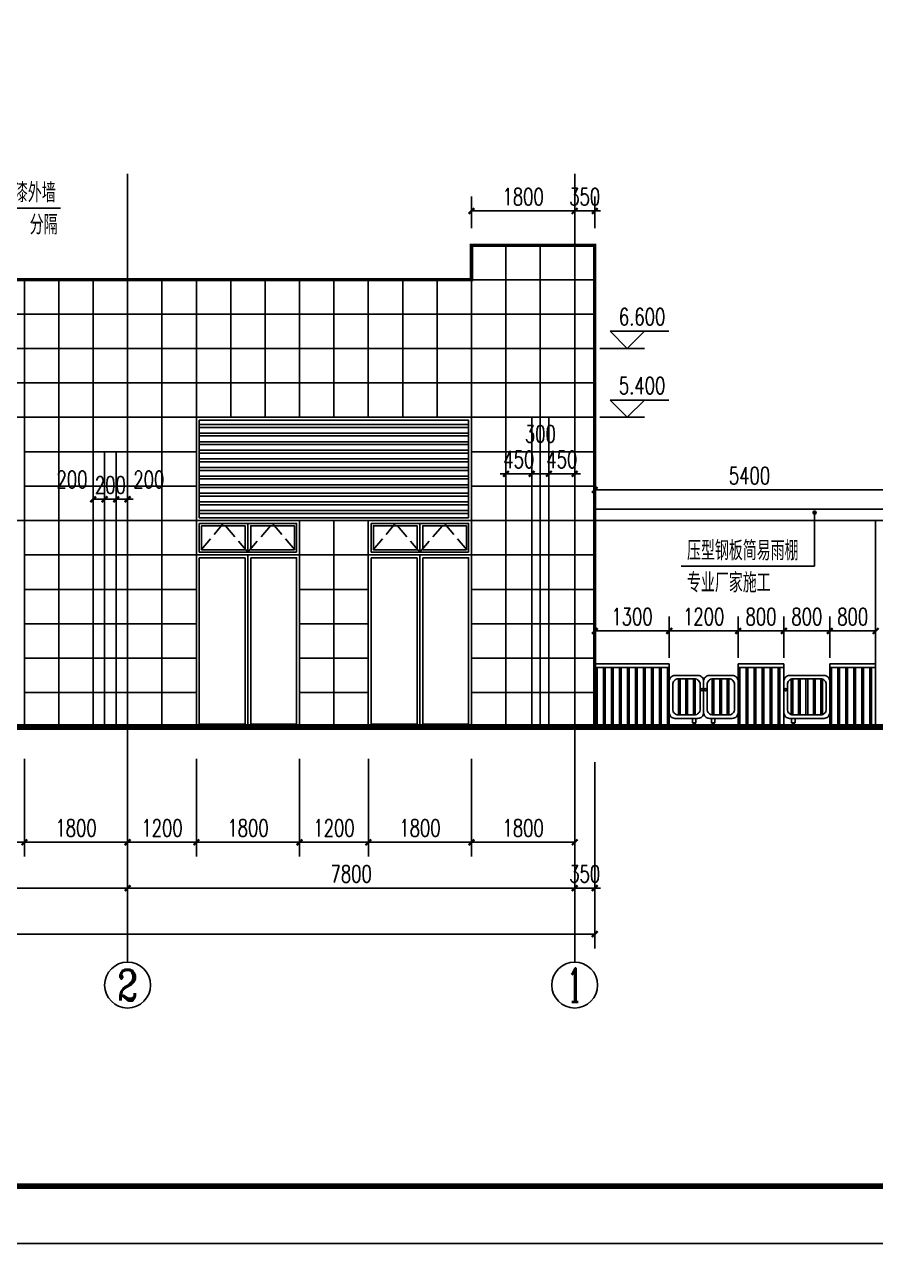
# Model space of a CAD drawing. Extents: x 63793 to 231107, y 20849 to 337643.
# Drawn here: x 187776 to 202626, y 166242 to 187504 of the extents above; entities that cross this region are included whole.
import ezdxf
from ezdxf.enums import TextEntityAlignment as Align

# ---------------------------------------------------------------- set-up
doc = ezdxf.new("R2010")
doc.units = 0
doc.header["$LTSCALE"] = 1000
doc.header["$MEASUREMENT"] = 0
doc.linetypes.add('DASH', pattern=[0.35, 0.25, -0.1])
doc.linetypes.add('DOTE', pattern=[2.42, 2, -0.2, 0.02, -0.2])
for name, color, linetype in [('AXIS', 3, 'Continuous'), ('AXIS_TEXT', 7, 'Continuous'), ('DIM_ELEV', 3, 'Continuous'), ('DIM_LEAD', 3, 'Continuous'), ('DOTE', 1, 'DOTE'), ('PUB_DIM', 3, 'Continuous'), ('PUB_TEXT', 7, 'Continuous'), ('PUB_TITLE', 4, 'Continuous'), ('S_E_STAIR', 4, 'Continuous'), ('SPACE_HATCH', 8, 'Continuous'), ('STAIR', 2, 'Continuous'), ('新块$0$WINDOW', 4, 'Continuous'), ('网格', 144, 'Continuous'), ('装修线', 153, 'Continuous')]:
    doc.layers.add(name, color=color, linetype=linetype)
doc.styles.add('_TCH_AXIS', font='COMPLEX', dxfattribs={"bigfont": 'GBCBIG'})
doc.styles.add('_TCH_DIM', font='SIMPLEX', dxfattribs={"bigfont": 'GBCBIG'})
doc.styles.add('_TCH_DIM_T3', font='SIMPLEX', dxfattribs={"width": 0.705882, "bigfont": 'GBCBIG'})
doc.dimstyles.new('_TCH_ARCH&&100', dxfattribs={"dimtxt": 297.5, "dimasz": 100, "dimexe": 250, "dimexo": 300, "dimgap": 100, "dimtad": 1, "dimdec": 0, "dimzin": 0, "dimdsep": 46, "dimtxsty": '_TCH_DIM_T3', "dimblk": 'ARCHTICK', "dimcen": 0.09, "dimclrt": 7, "dimazin": 2, "dimtfac": 1, "dimtdec": 0, "dimtix": 1, "dimtmove": 2, "dimatfit": 3, "dimfxl": 0, "dimtolj": 1, "dimtzin": 0, "dimarcsym": 0})

# ---------------------------------------------------------------- blocks, each defined once
blk = doc.blocks.new('_ArchTick')
at = {"color": 0, "linetype": 'ByBlock', "const_width": 0.4}
blk.add_lwpolyline([(-0.5, -0.5), (0.5, 0.5)], dxfattribs=at)
blk = doc.blocks.new('*D317')
at = {"layer": 'Defpoints', "color": 0, "transparency": 16777216}
for p in [(188976, 180052), (189176, 180052), (189176, 179223)]:
    blk.add_point(p, dxfattribs=at)
at = {"layer": 'PUB_DIM', "color": 0, "lineweight": -2, "transparency": 16777216}
for p, q in [((188976, 179752), (188976, 178973)), ((189176, 179752), (189176, 178973)), ((188976, 179223), (189176, 179223))]:
    blk.add_line(p, q, dxfattribs=at)
at = {"layer": 'PUB_DIM', "color": 0, "lineweight": -2, "transparency": 16777216, "xscale": 100, "yscale": 100, "zscale": 100, "rotation": 180}
blk.add_blockref('_ArchTick', (188976, 179223), dxfattribs=at)
at = {"layer": 'PUB_DIM', "color": 0, "lineweight": -2, "transparency": 16777216, "xscale": 100, "yscale": 100, "zscale": 100}
blk.add_blockref('_ArchTick', (189176, 179223), dxfattribs=at)
at = {"layer": 'PUB_DIM', "color": 7, "transparency": 16777216, "insert": (188606, 179568), "char_height": 297.5, "attachment_point": 5, "style": '_TCH_DIM_T3'}
blk.add_mtext('\\A1;200', dxfattribs=at)
blk = doc.blocks.new('*D318')
at = {"layer": 'Defpoints', "color": 0, "transparency": 16777216}
for p in [(189176, 180052), (189376, 180052), (189376, 179223)]:
    blk.add_point(p, dxfattribs=at)
at = {"layer": 'PUB_DIM', "color": 0, "lineweight": -2, "transparency": 16777216}
for p, q in [((189176, 179752), (189176, 178973)), ((189376, 179752), (189376, 178973)), ((189176, 179223), (189076, 179223)), ((189176, 179223), (189376, 179223)), ((189376, 179223), (189476, 179223))]:
    blk.add_line(p, q, dxfattribs=at)
at = {"layer": 'PUB_DIM', "color": 0, "lineweight": -2, "transparency": 16777216, "xscale": 100, "yscale": 100, "zscale": 100}
blk.add_blockref('_ArchTick', (189176, 179223), dxfattribs=at)
at = {"layer": 'PUB_DIM', "color": 0, "lineweight": -2, "transparency": 16777216, "xscale": 100, "yscale": 100, "zscale": 100, "rotation": 180}
blk.add_blockref('_ArchTick', (189376, 179223), dxfattribs=at)
at = {"layer": 'PUB_DIM', "color": 7, "transparency": 16777216, "insert": (189276, 179471), "char_height": 297.5, "attachment_point": 5, "style": '_TCH_DIM_T3'}
blk.add_mtext('\\A1;200', dxfattribs=at)
blk = doc.blocks.new('*D319')
at = {"layer": 'Defpoints', "color": 0, "transparency": 16777216}
for p in [(189376, 180052), (189576, 180052), (189576, 179223)]:
    blk.add_point(p, dxfattribs=at)
at = {"layer": 'PUB_DIM', "color": 0, "lineweight": -2, "transparency": 16777216}
for p, q in [((189376, 179752), (189376, 178973)), ((189576, 179752), (189576, 178973)), ((189376, 179223), (189276, 179223)), ((189376, 179223), (189576, 179223)), ((189576, 179223), (189676, 179223))]:
    blk.add_line(p, q, dxfattribs=at)
at = {"layer": 'PUB_DIM', "color": 0, "lineweight": -2, "transparency": 16777216, "xscale": 100, "yscale": 100, "zscale": 100}
blk.add_blockref('_ArchTick', (189376, 179223), dxfattribs=at)
at = {"layer": 'PUB_DIM', "color": 0, "lineweight": -2, "transparency": 16777216, "xscale": 100, "yscale": 100, "zscale": 100, "rotation": 180}
blk.add_blockref('_ArchTick', (189576, 179223), dxfattribs=at)
at = {"layer": 'PUB_DIM', "color": 7, "transparency": 16777216, "insert": (189946, 179568), "char_height": 297.5, "attachment_point": 5, "style": '_TCH_DIM_T3'}
blk.add_mtext('\\A1;200', dxfattribs=at)
blk = doc.blocks.new('*D320')
at = {"layer": 'Defpoints', "color": 0, "transparency": 16777216}
for p in [(196176, 180570), (196626, 180570), (196626, 179667)]:
    blk.add_point(p, dxfattribs=at)
at = {"layer": 'PUB_DIM', "color": 0, "lineweight": -2, "transparency": 16777216}
for p, q in [((196176, 180270), (196176, 179417)), ((196626, 180270), (196626, 179417)), ((196176, 179667), (196076, 179667)), ((196176, 179667), (196626, 179667)), ((196626, 179667), (196726, 179667))]:
    blk.add_line(p, q, dxfattribs=at)
at = {"layer": 'PUB_DIM', "color": 0, "lineweight": -2, "transparency": 16777216, "xscale": 100, "yscale": 100, "zscale": 100}
blk.add_blockref('_ArchTick', (196176, 179667), dxfattribs=at)
at = {"layer": 'PUB_DIM', "color": 0, "lineweight": -2, "transparency": 16777216, "xscale": 100, "yscale": 100, "zscale": 100, "rotation": 180}
blk.add_blockref('_ArchTick', (196626, 179667), dxfattribs=at)
at = {"layer": 'PUB_DIM', "color": 7, "transparency": 16777216, "insert": (196401, 179916), "char_height": 297.5, "attachment_point": 5, "style": '_TCH_DIM_T3'}
blk.add_mtext('\\A1;450', dxfattribs=at)
blk = doc.blocks.new('*D321')
at = {"layer": 'Defpoints', "color": 0, "transparency": 16777216}
for p in [(196626, 180570), (196926, 180570), (196926, 179667)]:
    blk.add_point(p, dxfattribs=at)
at = {"layer": 'PUB_DIM', "color": 0, "lineweight": -2, "transparency": 16777216}
for p, q in [((196626, 180270), (196626, 179417)), ((196926, 180270), (196926, 179417)), ((196626, 179667), (196926, 179667))]:
    blk.add_line(p, q, dxfattribs=at)
at = {"layer": 'PUB_DIM', "color": 0, "lineweight": -2, "transparency": 16777216, "xscale": 100, "yscale": 100, "zscale": 100, "rotation": 180}
blk.add_blockref('_ArchTick', (196626, 179667), dxfattribs=at)
at = {"layer": 'PUB_DIM', "color": 0, "lineweight": -2, "transparency": 16777216, "xscale": 100, "yscale": 100, "zscale": 100}
blk.add_blockref('_ArchTick', (196926, 179667), dxfattribs=at)
at = {"layer": 'PUB_DIM', "color": 7, "transparency": 16777216, "insert": (196776, 180362), "char_height": 297.5, "attachment_point": 5, "style": '_TCH_DIM_T3'}
blk.add_mtext('\\A1;300', dxfattribs=at)
blk = doc.blocks.new('*D322')
at = {"layer": 'Defpoints', "color": 0, "transparency": 16777216}
for p in [(196926, 180570), (197376, 180570), (197376, 179667)]:
    blk.add_point(p, dxfattribs=at)
at = {"layer": 'PUB_DIM', "color": 0, "lineweight": -2, "transparency": 16777216}
for p, q in [((196926, 180270), (196926, 179417)), ((197376, 180270), (197376, 179417)), ((196926, 179667), (196826, 179667)), ((196926, 179667), (197376, 179667)), ((197376, 179667), (197476, 179667))]:
    blk.add_line(p, q, dxfattribs=at)
at = {"layer": 'PUB_DIM', "color": 0, "lineweight": -2, "transparency": 16777216, "xscale": 100, "yscale": 100, "zscale": 100}
blk.add_blockref('_ArchTick', (196926, 179667), dxfattribs=at)
at = {"layer": 'PUB_DIM', "color": 0, "lineweight": -2, "transparency": 16777216, "xscale": 100, "yscale": 100, "zscale": 100, "rotation": 180}
blk.add_blockref('_ArchTick', (197376, 179667), dxfattribs=at)
at = {"layer": 'PUB_DIM', "color": 7, "transparency": 16777216, "insert": (197151, 179916), "char_height": 297.5, "attachment_point": 5, "style": '_TCH_DIM_T3'}
blk.add_mtext('\\A1;450', dxfattribs=at)
blk = doc.blocks.new('*D702')
at = {"layer": 'Defpoints', "color": 0, "transparency": 16777216}
for p in [(197376, 184250), (195576, 183652), (197376, 183652)]:
    blk.add_point(p, dxfattribs=at)
at = {"layer": 'PUB_DIM', "color": 0, "lineweight": -2, "transparency": 16777216}
for p, q in [((195576, 183952), (195576, 184500)), ((197376, 183952), (197376, 184500)), ((195576, 184250), (197376, 184250))]:
    blk.add_line(p, q, dxfattribs=at)
at = {"layer": 'PUB_DIM', "color": 0, "lineweight": -2, "transparency": 16777216, "xscale": 100, "yscale": 100, "zscale": 100, "rotation": 180}
blk.add_blockref('_ArchTick', (195576, 184250), dxfattribs=at)
at = {"layer": 'PUB_DIM', "color": 0, "lineweight": -2, "transparency": 16777216, "xscale": 100, "yscale": 100, "zscale": 100}
blk.add_blockref('_ArchTick', (197376, 184250), dxfattribs=at)
at = {"layer": 'PUB_DIM', "color": 7, "transparency": 16777216, "insert": (196476, 184499), "char_height": 297.5, "attachment_point": 5, "style": '_TCH_DIM_T3'}
blk.add_mtext('\\A1;1800', dxfattribs=at)
blk = doc.blocks.new('*D703')
at = {"layer": 'Defpoints', "color": 0, "transparency": 16777216}
for p in [(197726, 184250), (197376, 183652), (197726, 183652)]:
    blk.add_point(p, dxfattribs=at)
at = {"layer": 'PUB_DIM', "color": 0, "lineweight": -2, "transparency": 16777216}
for p, q in [((197376, 183952), (197376, 184500)), ((197726, 183952), (197726, 184500)), ((197376, 184250), (197276, 184250)), ((197376, 184250), (197726, 184250)), ((197726, 184250), (197826, 184250))]:
    blk.add_line(p, q, dxfattribs=at)
at = {"layer": 'PUB_DIM', "color": 0, "lineweight": -2, "transparency": 16777216, "xscale": 100, "yscale": 100, "zscale": 100}
blk.add_blockref('_ArchTick', (197376, 184250), dxfattribs=at)
at = {"layer": 'PUB_DIM', "color": 0, "lineweight": -2, "transparency": 16777216, "xscale": 100, "yscale": 100, "zscale": 100, "rotation": 180}
blk.add_blockref('_ArchTick', (197726, 184250), dxfattribs=at)
at = {"layer": 'PUB_DIM', "color": 7, "transparency": 16777216, "insert": (197551, 184499), "char_height": 297.5, "attachment_point": 5, "style": '_TCH_DIM_T3'}
blk.add_mtext('\\A1;350', dxfattribs=at)
blk = doc.blocks.new('*D747')
at = {"layer": 'Defpoints', "color": 0, "transparency": 16777216}
for p in [(202626, 176926), (201826, 176159), (202626, 176159)]:
    blk.add_point(p, dxfattribs=at)
at = {"layer": 'PUB_DIM', "color": 0, "lineweight": -2, "transparency": 16777216}
for p, q in [((201826, 176459), (201826, 177176)), ((202626, 176459), (202626, 177176)), ((201826, 176926), (202626, 176926))]:
    blk.add_line(p, q, dxfattribs=at)
at = {"layer": 'PUB_DIM', "color": 0, "lineweight": -2, "transparency": 16777216, "xscale": 100, "yscale": 100, "zscale": 100, "rotation": 180}
blk.add_blockref('_ArchTick', (201826, 176926), dxfattribs=at)
at = {"layer": 'PUB_DIM', "color": 0, "lineweight": -2, "transparency": 16777216, "xscale": 100, "yscale": 100, "zscale": 100}
blk.add_blockref('_ArchTick', (202626, 176926), dxfattribs=at)
at = {"layer": 'PUB_DIM', "color": 7, "transparency": 16777216, "insert": (202226, 177175), "char_height": 297.5, "attachment_point": 5, "style": '_TCH_DIM_T3'}
blk.add_mtext('\\A1;800', dxfattribs=at)
blk = doc.blocks.new('*D748')
at = {"layer": 'Defpoints', "color": 0, "transparency": 16777216}
for p in [(201826, 176926), (201026, 176159), (201826, 176159)]:
    blk.add_point(p, dxfattribs=at)
at = {"layer": 'PUB_DIM', "color": 0, "lineweight": -2, "transparency": 16777216}
for p, q in [((201026, 176459), (201026, 177176)), ((201826, 176459), (201826, 177176)), ((201026, 176926), (201826, 176926))]:
    blk.add_line(p, q, dxfattribs=at)
at = {"layer": 'PUB_DIM', "color": 0, "lineweight": -2, "transparency": 16777216, "xscale": 100, "yscale": 100, "zscale": 100, "rotation": 180}
blk.add_blockref('_ArchTick', (201026, 176926), dxfattribs=at)
at = {"layer": 'PUB_DIM', "color": 0, "lineweight": -2, "transparency": 16777216, "xscale": 100, "yscale": 100, "zscale": 100}
blk.add_blockref('_ArchTick', (201826, 176926), dxfattribs=at)
at = {"layer": 'PUB_DIM', "color": 7, "transparency": 16777216, "insert": (201426, 177175), "char_height": 297.5, "attachment_point": 5, "style": '_TCH_DIM_T3'}
blk.add_mtext('\\A1;800', dxfattribs=at)
blk = doc.blocks.new('*D749')
at = {"layer": 'Defpoints', "color": 0, "transparency": 16777216}
for p in [(201026, 176926), (200226, 176159), (201026, 176159)]:
    blk.add_point(p, dxfattribs=at)
at = {"layer": 'PUB_DIM', "color": 0, "lineweight": -2, "transparency": 16777216}
for p, q in [((200226, 176459), (200226, 177176)), ((201026, 176459), (201026, 177176)), ((200226, 176926), (201026, 176926))]:
    blk.add_line(p, q, dxfattribs=at)
at = {"layer": 'PUB_DIM', "color": 0, "lineweight": -2, "transparency": 16777216, "xscale": 100, "yscale": 100, "zscale": 100, "rotation": 180}
blk.add_blockref('_ArchTick', (200226, 176926), dxfattribs=at)
at = {"layer": 'PUB_DIM', "color": 0, "lineweight": -2, "transparency": 16777216, "xscale": 100, "yscale": 100, "zscale": 100}
blk.add_blockref('_ArchTick', (201026, 176926), dxfattribs=at)
at = {"layer": 'PUB_DIM', "color": 7, "transparency": 16777216, "insert": (200626, 177175), "char_height": 297.5, "attachment_point": 5, "style": '_TCH_DIM_T3'}
blk.add_mtext('\\A1;800', dxfattribs=at)
blk = doc.blocks.new('*D750')
at = {"layer": 'Defpoints', "color": 0, "transparency": 16777216}
for p in [(200226, 176926), (199026, 176159), (200226, 176159)]:
    blk.add_point(p, dxfattribs=at)
at = {"layer": 'PUB_DIM', "color": 0, "lineweight": -2, "transparency": 16777216}
for p, q in [((199026, 176459), (199026, 177176)), ((200226, 176459), (200226, 177176)), ((199026, 176926), (200226, 176926))]:
    blk.add_line(p, q, dxfattribs=at)
at = {"layer": 'PUB_DIM', "color": 0, "lineweight": -2, "transparency": 16777216, "xscale": 100, "yscale": 100, "zscale": 100, "rotation": 180}
blk.add_blockref('_ArchTick', (199026, 176926), dxfattribs=at)
at = {"layer": 'PUB_DIM', "color": 0, "lineweight": -2, "transparency": 16777216, "xscale": 100, "yscale": 100, "zscale": 100}
blk.add_blockref('_ArchTick', (200226, 176926), dxfattribs=at)
at = {"layer": 'PUB_DIM', "color": 7, "transparency": 16777216, "insert": (199626, 177175), "char_height": 297.5, "attachment_point": 5, "style": '_TCH_DIM_T3'}
blk.add_mtext('\\A1;1200', dxfattribs=at)
blk = doc.blocks.new('*D751')
at = {"layer": 'Defpoints', "color": 0, "transparency": 16777216}
for p in [(199026, 176926), (197726, 176159), (199026, 176159)]:
    blk.add_point(p, dxfattribs=at)
at = {"layer": 'PUB_DIM', "color": 0, "lineweight": -2, "transparency": 16777216}
for p, q in [((197726, 176459), (197726, 177176)), ((199026, 176459), (199026, 177176)), ((197726, 176926), (199026, 176926))]:
    blk.add_line(p, q, dxfattribs=at)
at = {"layer": 'PUB_DIM', "color": 0, "lineweight": -2, "transparency": 16777216, "xscale": 100, "yscale": 100, "zscale": 100, "rotation": 180}
blk.add_blockref('_ArchTick', (197726, 176926), dxfattribs=at)
at = {"layer": 'PUB_DIM', "color": 0, "lineweight": -2, "transparency": 16777216, "xscale": 100, "yscale": 100, "zscale": 100}
blk.add_blockref('_ArchTick', (199026, 176926), dxfattribs=at)
at = {"layer": 'PUB_DIM', "color": 7, "transparency": 16777216, "insert": (198376, 177175), "char_height": 297.5, "attachment_point": 5, "style": '_TCH_DIM_T3'}
blk.add_mtext('\\A1;1300', dxfattribs=at)
blk = doc.blocks.new('*D752')
at = {"layer": 'Defpoints', "color": 0, "transparency": 16777216}
for p in [(203126, 179386), (197726, 178871), (203126, 178871)]:
    blk.add_point(p, dxfattribs=at)
at = {"layer": 'PUB_DIM', "color": 0, "lineweight": -2, "transparency": 16777216}
for p, q in [((197726, 179171), (197726, 179636)), ((203126, 179171), (203126, 179636)), ((197726, 179386), (203126, 179386))]:
    blk.add_line(p, q, dxfattribs=at)
at = {"layer": 'PUB_DIM', "color": 0, "lineweight": -2, "transparency": 16777216, "xscale": 100, "yscale": 100, "zscale": 100, "rotation": 180}
blk.add_blockref('_ArchTick', (197726, 179386), dxfattribs=at)
at = {"layer": 'PUB_DIM', "color": 0, "lineweight": -2, "transparency": 16777216, "xscale": 100, "yscale": 100, "zscale": 100}
blk.add_blockref('_ArchTick', (203126, 179386), dxfattribs=at)
at = {"layer": 'PUB_DIM', "color": 7, "transparency": 16777216, "insert": (200426, 179635), "char_height": 297.5, "attachment_point": 5, "style": '_TCH_DIM_T3'}
blk.add_mtext('\\A1;5400', dxfattribs=at)
blk = doc.blocks.new('*D993')
at = {"layer": 'Defpoints', "color": 0, "transparency": 16777216}
for p in [(185976, 174996), (187776, 174996), (187776, 173241)]:
    blk.add_point(p, dxfattribs=at)
at = {"layer": 'PUB_DIM', "color": 0, "lineweight": -2, "transparency": 16777216}
for p, q in [((185976, 174696), (185976, 172991)), ((187776, 174696), (187776, 172991)), ((185976, 173241), (187776, 173241))]:
    blk.add_line(p, q, dxfattribs=at)
at = {"layer": 'PUB_DIM', "color": 0, "lineweight": -2, "transparency": 16777216, "xscale": 100, "yscale": 100, "zscale": 100, "rotation": 180}
blk.add_blockref('_ArchTick', (185976, 173241), dxfattribs=at)
at = {"layer": 'PUB_DIM', "color": 0, "lineweight": -2, "transparency": 16777216, "xscale": 100, "yscale": 100, "zscale": 100}
blk.add_blockref('_ArchTick', (187776, 173241), dxfattribs=at)
at = {"layer": 'PUB_DIM', "color": 7, "transparency": 16777216, "insert": (186876, 173490), "char_height": 297.5, "attachment_point": 5, "style": '_TCH_DIM_T3'}
blk.add_mtext('\\A1;1800', dxfattribs=at)
blk = doc.blocks.new('*D994')
at = {"layer": 'Defpoints', "color": 0, "transparency": 16777216}
for p in [(187776, 174996), (189576, 174996), (189576, 173241)]:
    blk.add_point(p, dxfattribs=at)
at = {"layer": 'PUB_DIM', "color": 0, "lineweight": -2, "transparency": 16777216}
for p, q in [((187776, 174696), (187776, 172991)), ((189576, 174696), (189576, 172991)), ((187776, 173241), (189576, 173241))]:
    blk.add_line(p, q, dxfattribs=at)
at = {"layer": 'PUB_DIM', "color": 0, "lineweight": -2, "transparency": 16777216, "xscale": 100, "yscale": 100, "zscale": 100, "rotation": 180}
blk.add_blockref('_ArchTick', (187776, 173241), dxfattribs=at)
at = {"layer": 'PUB_DIM', "color": 0, "lineweight": -2, "transparency": 16777216, "xscale": 100, "yscale": 100, "zscale": 100}
blk.add_blockref('_ArchTick', (189576, 173241), dxfattribs=at)
at = {"layer": 'PUB_DIM', "color": 7, "transparency": 16777216, "insert": (188676, 173490), "char_height": 297.5, "attachment_point": 5, "style": '_TCH_DIM_T3'}
blk.add_mtext('\\A1;1800', dxfattribs=at)
blk = doc.blocks.new('*D995')
at = {"layer": 'Defpoints', "color": 0, "transparency": 16777216}
for p in [(189576, 174996), (190776, 174996), (190776, 173241)]:
    blk.add_point(p, dxfattribs=at)
at = {"layer": 'PUB_DIM', "color": 0, "lineweight": -2, "transparency": 16777216}
for p, q in [((189576, 174696), (189576, 172991)), ((190776, 174696), (190776, 172991)), ((189576, 173241), (190776, 173241))]:
    blk.add_line(p, q, dxfattribs=at)
at = {"layer": 'PUB_DIM', "color": 0, "lineweight": -2, "transparency": 16777216, "xscale": 100, "yscale": 100, "zscale": 100, "rotation": 180}
blk.add_blockref('_ArchTick', (189576, 173241), dxfattribs=at)
at = {"layer": 'PUB_DIM', "color": 0, "lineweight": -2, "transparency": 16777216, "xscale": 100, "yscale": 100, "zscale": 100}
blk.add_blockref('_ArchTick', (190776, 173241), dxfattribs=at)
at = {"layer": 'PUB_DIM', "color": 7, "transparency": 16777216, "insert": (190176, 173490), "char_height": 297.5, "attachment_point": 5, "style": '_TCH_DIM_T3'}
blk.add_mtext('\\A1;1200', dxfattribs=at)
blk = doc.blocks.new('*D996')
at = {"layer": 'Defpoints', "color": 0, "transparency": 16777216}
for p in [(190776, 174996), (192576, 174996), (192576, 173241)]:
    blk.add_point(p, dxfattribs=at)
at = {"layer": 'PUB_DIM', "color": 0, "lineweight": -2, "transparency": 16777216}
for p, q in [((190776, 174696), (190776, 172991)), ((192576, 174696), (192576, 172991)), ((190776, 173241), (192576, 173241))]:
    blk.add_line(p, q, dxfattribs=at)
at = {"layer": 'PUB_DIM', "color": 0, "lineweight": -2, "transparency": 16777216, "xscale": 100, "yscale": 100, "zscale": 100, "rotation": 180}
blk.add_blockref('_ArchTick', (190776, 173241), dxfattribs=at)
at = {"layer": 'PUB_DIM', "color": 0, "lineweight": -2, "transparency": 16777216, "xscale": 100, "yscale": 100, "zscale": 100}
blk.add_blockref('_ArchTick', (192576, 173241), dxfattribs=at)
at = {"layer": 'PUB_DIM', "color": 7, "transparency": 16777216, "insert": (191676, 173490), "char_height": 297.5, "attachment_point": 5, "style": '_TCH_DIM_T3'}
blk.add_mtext('\\A1;1800', dxfattribs=at)
blk = doc.blocks.new('*D997')
at = {"layer": 'Defpoints', "color": 0, "transparency": 16777216}
for p in [(192576, 174996), (193776, 174996), (193776, 173241)]:
    blk.add_point(p, dxfattribs=at)
at = {"layer": 'PUB_DIM', "color": 0, "lineweight": -2, "transparency": 16777216}
for p, q in [((192576, 174696), (192576, 172991)), ((193776, 174696), (193776, 172991)), ((192576, 173241), (193776, 173241))]:
    blk.add_line(p, q, dxfattribs=at)
at = {"layer": 'PUB_DIM', "color": 0, "lineweight": -2, "transparency": 16777216, "xscale": 100, "yscale": 100, "zscale": 100, "rotation": 180}
blk.add_blockref('_ArchTick', (192576, 173241), dxfattribs=at)
at = {"layer": 'PUB_DIM', "color": 0, "lineweight": -2, "transparency": 16777216, "xscale": 100, "yscale": 100, "zscale": 100}
blk.add_blockref('_ArchTick', (193776, 173241), dxfattribs=at)
at = {"layer": 'PUB_DIM', "color": 7, "transparency": 16777216, "insert": (193176, 173490), "char_height": 297.5, "attachment_point": 5, "style": '_TCH_DIM_T3'}
blk.add_mtext('\\A1;1200', dxfattribs=at)
blk = doc.blocks.new('*D998')
at = {"layer": 'Defpoints', "color": 0, "transparency": 16777216}
for p in [(193776, 174996), (195576, 174996), (195576, 173241)]:
    blk.add_point(p, dxfattribs=at)
at = {"layer": 'PUB_DIM', "color": 0, "lineweight": -2, "transparency": 16777216}
for p, q in [((193776, 174696), (193776, 172991)), ((195576, 174696), (195576, 172991)), ((193776, 173241), (195576, 173241))]:
    blk.add_line(p, q, dxfattribs=at)
at = {"layer": 'PUB_DIM', "color": 0, "lineweight": -2, "transparency": 16777216, "xscale": 100, "yscale": 100, "zscale": 100, "rotation": 180}
blk.add_blockref('_ArchTick', (193776, 173241), dxfattribs=at)
at = {"layer": 'PUB_DIM', "color": 0, "lineweight": -2, "transparency": 16777216, "xscale": 100, "yscale": 100, "zscale": 100}
blk.add_blockref('_ArchTick', (195576, 173241), dxfattribs=at)
at = {"layer": 'PUB_DIM', "color": 7, "transparency": 16777216, "insert": (194676, 173490), "char_height": 297.5, "attachment_point": 5, "style": '_TCH_DIM_T3'}
blk.add_mtext('\\A1;1800', dxfattribs=at)
blk = doc.blocks.new('*D999')
at = {"layer": 'Defpoints', "color": 0, "transparency": 16777216}
for p in [(195576, 174996), (197376, 174996), (197376, 173241)]:
    blk.add_point(p, dxfattribs=at)
at = {"layer": 'PUB_DIM', "color": 0, "lineweight": -2, "transparency": 16777216}
for p, q in [((195576, 174696), (195576, 172991)), ((197376, 174696), (197376, 172991)), ((195576, 173241), (197376, 173241))]:
    blk.add_line(p, q, dxfattribs=at)
at = {"layer": 'PUB_DIM', "color": 0, "lineweight": -2, "transparency": 16777216, "xscale": 100, "yscale": 100, "zscale": 100, "rotation": 180}
blk.add_blockref('_ArchTick', (195576, 173241), dxfattribs=at)
at = {"layer": 'PUB_DIM', "color": 0, "lineweight": -2, "transparency": 16777216, "xscale": 100, "yscale": 100, "zscale": 100}
blk.add_blockref('_ArchTick', (197376, 173241), dxfattribs=at)
at = {"layer": 'PUB_DIM', "color": 7, "transparency": 16777216, "insert": (196476, 173490), "char_height": 297.5, "attachment_point": 5, "style": '_TCH_DIM_T3'}
blk.add_mtext('\\A1;1800', dxfattribs=at)
blk = doc.blocks.new('*D1026')
at = {"layer": 'AXIS', "color": 0, "lineweight": -2, "transparency": 16777216}
for p, q in [((197376, 174641), (197376, 172191)), ((197726, 174641), (197726, 172191)), ((197376, 172441), (197276, 172441)), ((197376, 172441), (197726, 172441)), ((197726, 172441), (197826, 172441))]:
    blk.add_line(p, q, dxfattribs=at)
at = {"layer": 'Defpoints', "color": 0, "transparency": 16777216}
for p in [(197376, 174941), (197726, 174941), (197726, 172441)]:
    blk.add_point(p, dxfattribs=at)
at = {"layer": 'AXIS', "color": 0, "lineweight": -2, "transparency": 16777216, "xscale": 100, "yscale": 100, "zscale": 100}
blk.add_blockref('_ArchTick', (197376, 172441), dxfattribs=at)
at = {"layer": 'AXIS', "color": 0, "lineweight": -2, "transparency": 16777216, "xscale": 100, "yscale": 100, "zscale": 100, "rotation": 180}
blk.add_blockref('_ArchTick', (197726, 172441), dxfattribs=at)
at = {"layer": 'AXIS', "color": 7, "transparency": 16777216, "insert": (197551, 172690), "char_height": 297.5, "attachment_point": 5, "style": '_TCH_DIM_T3'}
blk.add_mtext('\\A1;350', dxfattribs=at)
blk = doc.blocks.new('*D1027')
at = {"layer": 'AXIS', "color": 0, "lineweight": -2, "transparency": 16777216}
for p, q in [((189576, 174641), (189576, 172191)), ((197376, 174641), (197376, 172191)), ((189576, 172441), (197376, 172441))]:
    blk.add_line(p, q, dxfattribs=at)
at = {"layer": 'Defpoints', "color": 0, "transparency": 16777216}
for p in [(189576, 174941), (197376, 174941), (197376, 172441)]:
    blk.add_point(p, dxfattribs=at)
at = {"layer": 'AXIS', "color": 0, "lineweight": -2, "transparency": 16777216, "xscale": 100, "yscale": 100, "zscale": 100, "rotation": 180}
blk.add_blockref('_ArchTick', (189576, 172441), dxfattribs=at)
at = {"layer": 'AXIS', "color": 0, "lineweight": -2, "transparency": 16777216, "xscale": 100, "yscale": 100, "zscale": 100}
blk.add_blockref('_ArchTick', (197376, 172441), dxfattribs=at)
at = {"layer": 'AXIS', "color": 7, "transparency": 16777216, "insert": (193476, 172690), "char_height": 297.5, "attachment_point": 5, "style": '_TCH_DIM_T3'}
blk.add_mtext('\\A1;7800', dxfattribs=at)
blk = doc.blocks.new('*D1028')
at = {"layer": 'AXIS', "color": 0, "lineweight": -2, "transparency": 16777216}
for p, q in [((181776, 174641), (181776, 172191)), ((189576, 174641), (189576, 172191)), ((181776, 172441), (189576, 172441))]:
    blk.add_line(p, q, dxfattribs=at)
at = {"layer": 'Defpoints', "color": 0, "transparency": 16777216}
for p in [(181776, 174941), (189576, 174941), (189576, 172441)]:
    blk.add_point(p, dxfattribs=at)
at = {"layer": 'AXIS', "color": 0, "lineweight": -2, "transparency": 16777216, "xscale": 100, "yscale": 100, "zscale": 100, "rotation": 180}
blk.add_blockref('_ArchTick', (181776, 172441), dxfattribs=at)
at = {"layer": 'AXIS', "color": 0, "lineweight": -2, "transparency": 16777216, "xscale": 100, "yscale": 100, "zscale": 100}
blk.add_blockref('_ArchTick', (189576, 172441), dxfattribs=at)
at = {"layer": 'AXIS', "color": 7, "transparency": 16777216, "insert": (185676, 172690), "char_height": 297.5, "attachment_point": 5, "style": '_TCH_DIM_T3'}
blk.add_mtext('\\A1;7800', dxfattribs=at)
blk = doc.blocks.new('*D1035')
at = {"layer": 'AXIS', "color": 0, "lineweight": -2, "transparency": 16777216}
for p, q in [((135826, 174641), (135826, 171391)), ((197726, 174641), (197726, 171391)), ((135826, 171641), (197726, 171641))]:
    blk.add_line(p, q, dxfattribs=at)
at = {"layer": 'Defpoints', "color": 0, "transparency": 16777216}
for p in [(135826, 174941), (197726, 174941), (197726, 171641)]:
    blk.add_point(p, dxfattribs=at)
at = {"layer": 'AXIS', "color": 0, "lineweight": -2, "transparency": 16777216, "xscale": 100, "yscale": 100, "zscale": 100, "rotation": 180}
blk.add_blockref('_ArchTick', (135826, 171641), dxfattribs=at)
at = {"layer": 'AXIS', "color": 0, "lineweight": -2, "transparency": 16777216, "xscale": 100, "yscale": 100, "zscale": 100}
blk.add_blockref('_ArchTick', (197726, 171641), dxfattribs=at)
at = {"layer": 'AXIS', "color": 7, "transparency": 16777216, "insert": (166776, 171890), "char_height": 297.5, "attachment_point": 5, "style": '_TCH_DIM_T3'}
blk.add_mtext('\\A1;61900', dxfattribs=at)

msp = doc.modelspace()

# ---------------------------------------------------------------- linework, layer by layer
for p, q in [((195575.6, 183651.8), (197725.6, 183651.8)), ((197725.6, 183651.8), (197725.6, 175251.8)), ((174575.6, 183051.8), (195575.6, 183051.8))]:
    msp.add_line(p, q)
for points in [[(196925.6, 175251.8), (196925.6, 180651.8), (197375.6, 180651.8), (197375.6, 181851.8), (196175.6, 181851.8), (196175.6, 180651.8), (196625.6, 180651.8), (196625.6, 175251.8)], [(189175.6, 175251.8), (189175.6, 180051.8), (188975.6, 180051.8), (188975.6, 180651.8), (189575.6, 180651.8), (189575.6, 180051.8), (189375.6, 180051.8), (189375.6, 175251.8)]]:
    msp.add_lwpolyline(points)
for points in [[(182975.6, 178851.8), (187775.6, 178851.8), (187775.6, 180651.8), (182975.6, 180651.8)], [(190775.6, 178851.8), (195575.6, 178851.8), (195575.6, 180651.8), (190775.6, 180651.8)]]:
    msp.add_lwpolyline(points, close=True)
at = {"color": 32}
for points in [[(190825.6, 178901.8), (195525.6, 178901.8), (195525.6, 180601.8), (190825.6, 180601.8)], [(190825.6, 180476.8), (195525.6, 180476.8), (195525.6, 180526.8), (190825.6, 180526.8)], [(190825.6, 180326.8), (195525.6, 180326.8), (195525.6, 180376.8), (190825.6, 180376.8)], [(190825.6, 180176.8), (195525.6, 180176.8), (195525.6, 180226.8), (190825.6, 180226.8)], [(190825.6, 180026.8), (195525.6, 180026.8), (195525.6, 180076.8), (190825.6, 180076.8)], [(190825.6, 179876.8), (195525.6, 179876.8), (195525.6, 179926.8), (190825.6, 179926.8)], [(190825.6, 179726.8), (195525.6, 179726.8), (195525.6, 179776.8), (190825.6, 179776.8)], [(190825.6, 179576.8), (195525.6, 179576.8), (195525.6, 179626.8), (190825.6, 179626.8)], [(190825.6, 179426.8), (195525.6, 179426.8), (195525.6, 179476.8), (190825.6, 179476.8)], [(190825.6, 179276.8), (195525.6, 179276.8), (195525.6, 179326.8), (190825.6, 179326.8)], [(190825.6, 179126.8), (195525.6, 179126.8), (195525.6, 179176.8), (190825.6, 179176.8)], [(190825.6, 178976.8), (195525.6, 178976.8), (195525.6, 179026.8), (190825.6, 179026.8)]]:
    msp.add_lwpolyline(points, close=True, dxfattribs=at)
at = {"const_width": 100}
msp.add_lwpolyline([(211936.3, 175251.8), (135825.6, 175251.8)], dxfattribs=at)
at = {"layer": 'AXIS'}
for p, q in [((189575.6, 174941.1), (189575.6, 171151)), ((197375.6, 174941.1), (197375.6, 171151))]:
    msp.add_line(p, q, dxfattribs=at)
for centre in [(189575.6, 170751), (197375.6, 170751)]:
    msp.add_circle(centre, 400, dxfattribs=at)
at = {"layer": 'DIM_ELEV'}
for p, q in [((198293.9, 181851.8), (197993.9, 182151.8)), ((197993.9, 182151.8), (199016.7, 182151.8)), ((198293.9, 181851.8), (198593.9, 182151.8)), ((197815.2, 181851.8), (198593.9, 181851.8)), ((198293.9, 180651.8), (197993.9, 180951.8)), ((197993.9, 180951.8), (199016.7, 180951.8)), ((198293.9, 180651.8), (198593.9, 180951.8)), ((197815.2, 180651.8), (198593.9, 180651.8))]:
    msp.add_line(p, q, dxfattribs=at)
at = {"layer": 'DIM_LEAD'}
for p, q in [((186344.1, 184296.5), (188408.6, 184296.5)), ((201560.2, 178989.9), (201560.2, 178053.4)), ((201560.2, 178053.4), (199230.7, 178053.4))]:
    msp.add_line(p, q, dxfattribs=at)
at = {"layer": 'DIM_LEAD', "const_width": 40}
msp.add_lwpolyline([(201560.2, 179009.9, 1), (201560.2, 178969.9, 1)], format="xyb", close=True, dxfattribs=at)
at = {"layer": 'DOTE', "linetype": 'DOTE'}
for p, q in [((189575.6, 184897.7), (189575.6, 173280.6)), ((197375.6, 184897.7), (197375.6, 173280.6))]:
    msp.add_line(p, q, dxfattribs=at)
at = {"layer": 'PUB_TITLE'}
msp.add_lwpolyline([(124837.4, 166242.4), (214037.4, 166242.4), (214037.4, 208242.4), (124837.4, 208242.4)], close=True, dxfattribs=at)
at = {"layer": 'PUB_TITLE', "const_width": 100}
msp.add_lwpolyline([(127337.4, 167242.4), (213037.4, 167242.4), (213037.4, 207242.4), (127337.4, 207242.4)], close=True, dxfattribs=at)
at = {"layer": 'S_E_STAIR'}
for p, q in [((197725.6, 176351.8), (199025.6, 176351.8)), ((197725.6, 176291.8), (199025.6, 176291.8)), ((197735.6, 175251.8), (197735.6, 176291.8)), ((197765.6, 175251.8), (197765.6, 176291.8)), ((197875.6, 175251.8), (197875.6, 176291.8)), ((197905.6, 175251.8), (197905.6, 176291.8)), ((198015.6, 175251.8), (198015.6, 176291.8)), ((198045.6, 175251.8), (198045.6, 176291.8)), ((198155.6, 175251.8), (198155.6, 176291.8)), ((198185.6, 175251.8), (198185.6, 176291.8)), ((198295.6, 175251.8), (198295.6, 176291.8)), ((198325.6, 175251.8), (198325.6, 176291.8)), ((198435.6, 175251.8), (198435.6, 176291.8)), ((198465.6, 175251.8), (198465.6, 176291.8)), ((198575.6, 175251.8), (198575.6, 176291.8)), ((198605.6, 175251.8), (198605.6, 176291.8)), ((198715.6, 175251.8), (198715.6, 176291.8)), ((198745.6, 175251.8), (198745.6, 176291.8)), ((198855.6, 175251.8), (198855.6, 176291.8)), ((198885.6, 175251.8), (198885.6, 176291.8)), ((198995.6, 175251.8), (198995.6, 176291.8)), ((199025.6, 176351.8), (199025.6, 176291.8)), ((199025.6, 175251.8), (199025.6, 176291.8)), ((200225.6, 176351.8), (201025.6, 176351.8)), ((200225.6, 176351.8), (200225.6, 175251.8)), ((200225.6, 176291.8), (201025.6, 176291.8)), ((200225.6, 175251.8), (200225.6, 176291.8)), ((200255.6, 175251.8), (200255.6, 176291.8)), ((200365.6, 175251.8), (200365.6, 176291.8)), ((200395.6, 175251.8), (200395.6, 176291.8)), ((200505.6, 175251.8), (200505.6, 176291.8)), ((200535.6, 175251.8), (200535.6, 176291.8)), ((200645.6, 175251.8), (200645.6, 176291.8)), ((200675.6, 175251.8), (200675.6, 176291.8)), ((200785.6, 175251.8), (200785.6, 176291.8)), ((200815.6, 175251.8), (200815.6, 176291.8)), ((200925.6, 175251.8), (200925.6, 176291.8)), ((200955.6, 175251.8), (200955.6, 176291.8)), ((201025.6, 176351.8), (201025.6, 175251.8)), ((201825.6, 176351.8), (202625.6, 176351.8)), ((201825.6, 176351.8), (201825.6, 175251.8)), ((201825.6, 176291.8), (202625.6, 176291.8)), ((201825.6, 175251.8), (201825.6, 176291.8)), ((201855.6, 175251.8), (201855.6, 176291.8)), ((201965.6, 175251.8), (201965.6, 176291.8)), ((201995.6, 175251.8), (201995.6, 176291.8)), ((202105.6, 175251.8), (202105.6, 176291.8)), ((202135.6, 175251.8), (202135.6, 176291.8)), ((202245.6, 175251.8), (202245.6, 176291.8)), ((202275.6, 175251.8), (202275.6, 176291.8)), ((202385.6, 175251.8), (202385.6, 176291.8)), ((202415.6, 175251.8), (202415.6, 176291.8)), ((202525.6, 175251.8), (202525.6, 176291.8)), ((202555.6, 175251.8), (202555.6, 176291.8)), ((199185.6, 175461.8), (199185.6, 176091.8)), ((199215.6, 175461.8), (199215.6, 176091.8)), ((199315.6, 175461.8), (199315.6, 176091.8)), ((199345.6, 175461.8), (199345.6, 176091.8)), ((199445.6, 175461.8), (199445.6, 176091.8)), ((199475.6, 175462.3), (199475.6, 176091.8)), ((199775.6, 175462.3), (199775.6, 176091.8)), ((199805.6, 175461.8), (199805.6, 176091.8)), ((199905.6, 175461.8), (199905.6, 176091.8)), ((199935.6, 175461.8), (199935.6, 176091.8)), ((200035.6, 175461.8), (200035.6, 176091.8)), ((200065.6, 175461.8), (200065.6, 176091.8)), ((201150.6, 175462.3), (201150.6, 176085.5)), ((201180.6, 175461.8), (201180.6, 176091.8)), ((201280.6, 175461.8), (201280.6, 176091.8)), ((201310.6, 175461.8), (201310.6, 176091.8)), ((201410.6, 175461.8), (201410.6, 176091.8)), ((201440.6, 175461.8), (201440.6, 176091.8)), ((201540.6, 175461.8), (201540.6, 176091.8)), ((201570.6, 175461.8), (201570.6, 176091.8)), ((201670.6, 175461.8), (201670.6, 176091.8)), ((201700.6, 175462.3), (201700.6, 176085.5)), ((199430.6, 175401.8), (199430.6, 175326.8)), ((199445.6, 175251.8), (199445.6, 175326.8)), ((199475.6, 175251.8), (199475.6, 175326.8)), ((199490.6, 175401.8), (199490.6, 175326.8)), ((199760.6, 175401.8), (199760.6, 175326.8)), ((199775.6, 175251.8), (199775.6, 175326.8)), ((199805.6, 175251.8), (199805.6, 175326.8)), ((199820.6, 175401.8), (199820.6, 175326.8)), ((201160.6, 175401.8), (201160.6, 175326.8)), ((201175.6, 175251.8), (201175.6, 175326.8)), ((201205.6, 175251.8), (201205.6, 175326.8)), ((201220.6, 175401.8), (201220.6, 175326.8))]:
    msp.add_line(p, q, dxfattribs=at)
for points in [[(199125.6, 176151.8), (199525.6, 176151.8, -0.4142136), (199625.6, 176051.8), (199625.6, 175501.8, -0.4142136), (199525.6, 175401.8), (199125.6, 175401.8, -0.4142136), (199025.6, 175501.8), (199025.6, 176051.8, -0.4142136)], [(199185.6, 176091.8), (199465.6, 176091.8, -0.4142136), (199565.6, 175991.8), (199565.6, 175561.8, -0.4142136), (199465.6, 175461.8), (199185.6, 175461.8, -0.4142136), (199085.6, 175561.8), (199085.6, 175991.8, -0.4142136)], [(200125.6, 176151.8), (199725.6, 176151.8, 0.4142136), (199625.6, 176051.8), (199625.6, 175501.8, 0.4142136), (199725.6, 175401.8), (200125.6, 175401.8, 0.4142136), (200225.6, 175501.8), (200225.6, 176051.8, 0.4142136)], [(200065.6, 176091.8), (199785.6, 176091.8, 0.4142136), (199685.6, 175991.8), (199685.6, 175561.8, 0.4142136), (199785.6, 175461.8), (200065.6, 175461.8, 0.4142136), (200165.6, 175561.8), (200165.6, 175991.8, 0.4142136)], [(201725.6, 176151.8), (201125.6, 176151.8, 0.4142136), (201025.6, 176051.8), (201025.6, 175501.8, 0.4142136), (201125.6, 175401.8), (201725.6, 175401.8, 0.4142136), (201825.6, 175501.8), (201825.6, 176051.8, 0.4142136)], [(201665.6, 176091.8), (201185.6, 176091.8, 0.4142136), (201085.6, 175991.8), (201085.6, 175561.8, 0.4142136), (201185.6, 175461.8), (201665.6, 175461.8, 0.4142136), (201765.6, 175561.8), (201765.6, 175991.8, 0.4142136)]]:
    msp.add_lwpolyline(points, format="xyb", close=True, dxfattribs=at)
for points in [[(199430.6, 175401.8), (199430.6, 175326.8)], [(199490.6, 175326.8), (199490.6, 175401.8)], [(199760.6, 175326.8), (199760.6, 175401.8)], [(199820.6, 175401.8), (199820.6, 175326.8)], [(201160.6, 175326.8), (201160.6, 175401.8)], [(201220.6, 175401.8), (201220.6, 175326.8)]]:
    msp.add_lwpolyline(points, dxfattribs=at)
for points in [[(199430.6, 175401.8), (199490.6, 175401.8), (199490.6, 175326.8), (199430.6, 175326.8)], [(199445.6, 175326.8), (199475.6, 175326.8), (199475.6, 175251.8), (199445.6, 175251.8)], [(199820.6, 175401.8), (199760.6, 175401.8), (199760.6, 175326.8), (199820.6, 175326.8)], [(199805.6, 175326.8), (199775.6, 175326.8), (199775.6, 175251.8), (199805.6, 175251.8)], [(201220.6, 175401.8), (201160.6, 175401.8), (201160.6, 175326.8), (201220.6, 175326.8)], [(201205.6, 175326.8), (201175.6, 175326.8), (201175.6, 175251.8), (201205.6, 175251.8)]]:
    msp.add_lwpolyline(points, close=True, dxfattribs=at)
for centre in [(199594.9, 175901.8), (199656.2, 175901.8), (201056.2, 175901.8)]:
    msp.add_circle(centre, 20, dxfattribs=at)
at = {"layer": 'SPACE_HATCH', "linetype": 'DASH'}
for points in [[(191675.6, 178301.8), (191245.6, 178801.8), (190825.6, 178301.8)], [(191675.6, 178301.8), (192105.6, 178801.8), (192525.6, 178301.8)], [(194675.6, 178301.8), (194245.6, 178801.8), (193825.6, 178301.8)], [(194675.6, 178301.8), (195105.6, 178801.8), (195525.6, 178301.8)]]:
    msp.add_lwpolyline(points, dxfattribs=at)
at = {"layer": 'STAIR', "color": 0}
for points in [[(203125.6, 178851.8), (197725.6, 178851.8), (197725.6, 179051.8), (203125.6, 179051.8)], [(202875.6, 175251.8), (202625.6, 175251.8), (202625.6, 178851.8), (202875.6, 178851.8)]]:
    msp.add_lwpolyline(points, close=True, dxfattribs=at)
at = {"layer": '新块$0$WINDOW'}
for p, q in [((190775.6, 178851.8), (190775.6, 175251.8)), ((192575.6, 178851.8), (192575.6, 175251.8)), ((193775.6, 178851.8), (193775.6, 175251.8)), ((193775.6, 178851.8), (193775.6, 175251.8)), ((190825.6, 178801.8), (190825.6, 178301.8)), ((191675.6, 178301.8), (191675.6, 178801.8)), ((193825.6, 178801.8), (193825.6, 178301.8)), ((194675.6, 178301.8), (194675.6, 178801.8)), ((192575.6, 178251.8), (190775.6, 178251.8)), ((192525.6, 178301.8), (190825.6, 178301.8)), ((190825.6, 178201.8), (190825.6, 175301.8)), ((191625.6, 178201.8), (191625.6, 175301.8)), ((191675.6, 178251.8), (191675.6, 175301.8)), ((192525.6, 178301.8), (191725.6, 178301.8)), ((191725.6, 178201.8), (191725.6, 175301.8)), ((195575.6, 178251.8), (193775.6, 178251.8)), ((195525.6, 178301.8), (193825.6, 178301.8)), ((193825.6, 178201.8), (193825.6, 175301.8)), ((194625.6, 178201.8), (194625.6, 175301.8)), ((194675.6, 178251.8), (194675.6, 175301.8)), ((195525.6, 178301.8), (194725.6, 178301.8)), ((194725.6, 178201.8), (194725.6, 175301.8)), ((190825.6, 176401.8), (190825.6, 175301.8)), ((191675.6, 176401.8), (191675.6, 175251.8)), ((191725.6, 176401.8), (191725.6, 175301.8)), ((193825.6, 176401.8), (193825.6, 175301.8)), ((194675.6, 176401.8), (194675.6, 175251.8)), ((194725.6, 176401.8), (194725.6, 175301.8)), ((190775.6, 175251.8), (192575.6, 175251.8)), ((190825.6, 175301.8), (191625.6, 175301.8)), ((191725.6, 175301.8), (192525.6, 175301.8)), ((193775.6, 175251.8), (195575.6, 175251.8)), ((193825.6, 175301.8), (194625.6, 175301.8)), ((194725.6, 175301.8), (195525.6, 175301.8))]:
    msp.add_line(p, q, dxfattribs=at)
for points in [[(187775.6, 175251.8), (187775.6, 178851.8), (185975.6, 178851.8), (185975.6, 175251.8)], [(190775.6, 175251.8), (190775.6, 178851.8), (192575.6, 178851.8), (192575.6, 175251.8)], [(192575.6, 175251.8), (192575.6, 178851.8), (190775.6, 178851.8)], [(195575.6, 175251.8), (195575.6, 178851.8), (193775.6, 178851.8), (193775.6, 175251.8)], [(195575.6, 175251.8), (195575.6, 178851.8), (193775.6, 178851.8)], [(192525.6, 178801.8), (190825.6, 178801.8)], [(192525.6, 178301.8), (192525.6, 178801.8), (191725.6, 178801.8)], [(195525.6, 178801.8), (193825.6, 178801.8)], [(195525.6, 178301.8), (195525.6, 178801.8), (194725.6, 178801.8)], [(191625.6, 178201.8), (190825.6, 178201.8)], [(192525.6, 175301.8), (192525.6, 178201.8), (191725.6, 178201.8)], [(194625.6, 178201.8), (193825.6, 178201.8)], [(195525.6, 175301.8), (195525.6, 178201.8), (194725.6, 178201.8)], [(192525.6, 175301.8), (192525.6, 176401.8)], [(195525.6, 175301.8), (195525.6, 176401.8)]]:
    msp.add_lwpolyline(points, dxfattribs=at)
for points in [[(191625.6, 178341.8), (190865.6, 178341.8), (190865.6, 178761.8), (191625.6, 178761.8), (191625.6, 178341.8)], [(191725.6, 178341.8), (191725.6, 178761.8), (192485.6, 178761.8), (192485.6, 178341.8), (191725.6, 178341.8)], [(194625.6, 178341.8), (193865.6, 178341.8), (193865.6, 178761.8), (194625.6, 178761.8), (194625.6, 178341.8)], [(194725.6, 178341.8), (194725.6, 178761.8), (195485.6, 178761.8), (195485.6, 178341.8), (194725.6, 178341.8)]]:
    msp.add_lwpolyline(points, close=True, dxfattribs=at)
at = {"layer": '网格'}
for p, q in [((195575.6, 178851.8), (195575.6, 183651.8)), ((196175.6, 175251.8), (196175.6, 183651.8)), ((196775.6, 175251.8), (196775.6, 183651.8)), ((197375.6, 175251.8), (197375.6, 183651.8)), ((197725.6, 175251.8), (197725.6, 183651.8)), ((187775.6, 178851.8), (187775.6, 183051.8)), ((188375.6, 175251.8), (188375.6, 183051.8)), ((188975.6, 175251.8), (188975.6, 183051.8)), ((189575.6, 175251.8), (189575.6, 183051.8)), ((190175.6, 175251.8), (190175.6, 183051.8)), ((190775.6, 175251.8), (190775.6, 183051.8)), ((191375.6, 180651.8), (191375.6, 183051.8)), ((191975.6, 180651.8), (191975.6, 183051.8)), ((192575.6, 180651.8), (192575.6, 183051.8)), ((193175.6, 180651.8), (193175.6, 183051.8)), ((193775.6, 180651.8), (193775.6, 183051.8)), ((194375.6, 180651.8), (194375.6, 183051.8)), ((194975.6, 180651.8), (194975.6, 183051.8)), ((195575.6, 183051.8), (197725.6, 183051.8)), ((135825.6, 182451.8), (197725.6, 182451.8)), ((135825.6, 181851.8), (197725.6, 181851.8)), ((135825.6, 181251.8), (197725.6, 181251.8)), ((170975.6, 180651.8), (197725.6, 180651.8)), ((187775.6, 180051.8), (190775.6, 180051.8)), ((195575.6, 180051.8), (197725.6, 180051.8)), ((187775.6, 179451.8), (190775.6, 179451.8)), ((195575.6, 179451.8), (197725.6, 179451.8)), ((162329.1, 178851.8), (197725.6, 178851.8)), ((192575.6, 175251.8), (192575.6, 178851.8)), ((193175.6, 175251.8), (193175.6, 178851.8)), ((193775.6, 175251.8), (193775.6, 178851.8)), ((187775.6, 178251.8), (190775.6, 178251.8)), ((192575.6, 178251.8), (193775.6, 178251.8)), ((195575.6, 178251.8), (197725.6, 178251.8)), ((187775.6, 177651.8), (190775.6, 177651.8)), ((192575.6, 177651.8), (193775.6, 177651.8)), ((195575.6, 177651.8), (197725.6, 177651.8)), ((187775.6, 177051.8), (190775.6, 177051.8)), ((192575.6, 177051.8), (193775.6, 177051.8)), ((195575.6, 177051.8), (197725.6, 177051.8)), ((187775.6, 176451.8), (190775.6, 176451.8)), ((192575.6, 176451.8), (193775.6, 176451.8)), ((195575.6, 176451.8), (197725.6, 176451.8)), ((187775.6, 175851.8), (190775.6, 175851.8)), ((192575.6, 175851.8), (193775.6, 175851.8)), ((195575.6, 175851.8), (197725.6, 175851.8)), ((135825.6, 175251.8), (198175.6, 175251.8))]:
    msp.add_line(p, q, dxfattribs=at)
at = {"layer": '装修线', "const_width": 60}
msp.add_lwpolyline([(174575.6, 183051.8), (195575.6, 183051.8), (195575.6, 183651.8), (197725.6, 183651.8), (197725.6, 175251.8)], dxfattribs=at)

# ---------------------------------------------------------------- texts
at = {"layer": 'AXIS_TEXT', "style": '_TCH_AXIS'}
for s, height, p, p2 in [('2', 532.5, (189398.1, 170484.8), (189753.1, 170484.8)), ('1', 588.3, (197249.5, 170456.9), (197501.6, 170456.9))]:
    msp.add_text(s, height=height, dxfattribs=at).set_placement(p, p2, align=Align.FIT)
at = {"layer": 'PUB_TEXT', "style": '_TCH_DIM'}
for s, p in [('赭石色真石漆外墙', (186378.6, 184401.5)), ('分隔', (187868, 183841.5)), ('压型钢板简易雨棚', (199335.7, 178158.4)), ('专业厂家施工', (199335.7, 177598.4))]:
    msp.add_text(s, height=337.59, dxfattribs=at).set_placement(p)
at = {"layer": 'PUB_TEXT', "style": '_TCH_DIM', "width": 0.705882}
for s, p in [('6.600', (198146.7, 182256.8)), ('5.400', (198146.7, 181056.8))]:
    msp.add_text(s, height=297.5, dxfattribs=at).set_placement(p)

# ---------------------------------------------------------------- dimensions: what is measured, and where the dimension line sits
at = {"layer": 'AXIS'}
for p1, p2, distance, text, picture, middle in [((135825.6, 174941.1), (197725.6, 174941.1), -3300, '61900', '*D1035', (166775.6, 171889.9)), ((181775.6, 174941.1), (189575.6, 174941.1), -2500, '7800', '*D1028', (185675.6, 172689.9)), ((189575.6, 174941.1), (197375.6, 174941.1), -2500, '7800', '*D1027', (193475.6, 172689.9)), ((197375.6, 174941.1), (197725.6, 174941.1), -2500, '350', '*D1026', (197550.6, 172689.9))]:
    dim = msp.add_aligned_dim(p1=p1, p2=p2, distance=distance, text=text, dimstyle='_TCH_ARCH&&100', dxfattribs=at)
    dim.commit()
    dim.dimension.update_dxf_attribs({"geometry": picture, "text_midpoint": middle})
at = {"layer": 'PUB_DIM'}
for p1, p2, distance, text, picture, middle in [((195575.6, 183651.8), (197375.6, 183651.8), 598.6, '1800', '*D702', (196475.6, 184499.1)), ((197375.6, 183651.8), (197725.6, 183651.8), 598.6, '350', '*D703', (197550.6, 184499.1)), ((196175.6, 180569.6), (196625.6, 180569.6), -902.5, '450', '*D320', (196400.6, 179915.8)), ((196925.6, 180569.6), (197375.6, 180569.6), -902.5, '450', '*D322', (197150.6, 179915.8)), ((189175.6, 180051.8), (189375.6, 180051.8), -829.2, '200', '*D318', (189275.6, 179471.3)), ((197725.6, 178870.9), (203125.6, 178870.9), 515, '5400', '*D752', (200425.6, 179634.7)), ((197725.6, 176159.3), (199025.6, 176159.3), 766.6, '1300', '*D751', (198375.6, 177174.6)), ((199025.6, 176159.3), (200225.6, 176159.3), 766.6, '1200', '*D750', (199625.6, 177174.6)), ((200225.6, 176159.3), (201025.6, 176159.3), 766.6, '800', '*D749', (200625.6, 177174.6)), ((201025.6, 176159.3), (201825.6, 176159.3), 766.6, '800', '*D748', (201425.6, 177174.6)), ((201825.6, 176159.3), (202625.6, 176159.3), 766.6, '800', '*D747', (202225.6, 177174.6)), ((185975.6, 174995.6), (187775.6, 174995.6), -1754.5, '1800', '*D993', (186875.6, 173489.9)), ((187775.6, 174995.6), (189575.6, 174995.6), -1754.5, '1800', '*D994', (188675.6, 173489.9)), ((189575.6, 174995.6), (190775.6, 174995.6), -1754.5, '1200', '*D995', (190175.6, 173489.9)), ((190775.6, 174995.6), (192575.6, 174995.6), -1754.5, '1800', '*D996', (191675.6, 173489.9)), ((192575.6, 174995.6), (193775.6, 174995.6), -1754.5, '1200', '*D997', (193175.6, 173489.9)), ((193775.6, 174995.6), (195575.6, 174995.6), -1754.5, '1800', '*D998', (194675.6, 173489.9)), ((195575.6, 174995.6), (197375.6, 174995.6), -1754.5, '1800', '*D999', (196475.6, 173489.9))]:
    dim = msp.add_aligned_dim(p1=p1, p2=p2, distance=distance, text=text, dimstyle='_TCH_ARCH&&100', dxfattribs=at)
    dim.commit()
    dim.dimension.update_dxf_attribs({"geometry": picture, "text_midpoint": middle})
for base, p1, p2, text, picture, middle in [((196925.6, 179667), (196625.6, 180569.6), (196925.6, 180569.6), '300', '*D321', (196775.6, 180362.4)), ((189175.6, 179222.6), (188975.6, 180051.8), (189175.6, 180051.8), '200', '*D317', (188605.6, 179567.6)), ((189575.6, 179222.6), (189375.6, 180051.8), (189575.6, 180051.8), '200', '*D319', (189945.6, 179567.6))]:
    dim = msp.add_linear_dim(base=base, p1=p1, p2=p2, angle=0, text=text, dimstyle='_TCH_ARCH&&100', dxfattribs=at)
    dim.commit()
    dim.dimension.update_dxf_attribs({"geometry": picture, "text_midpoint": middle, "dimtype": 129})

doc.saveas('drawing.dxf')
